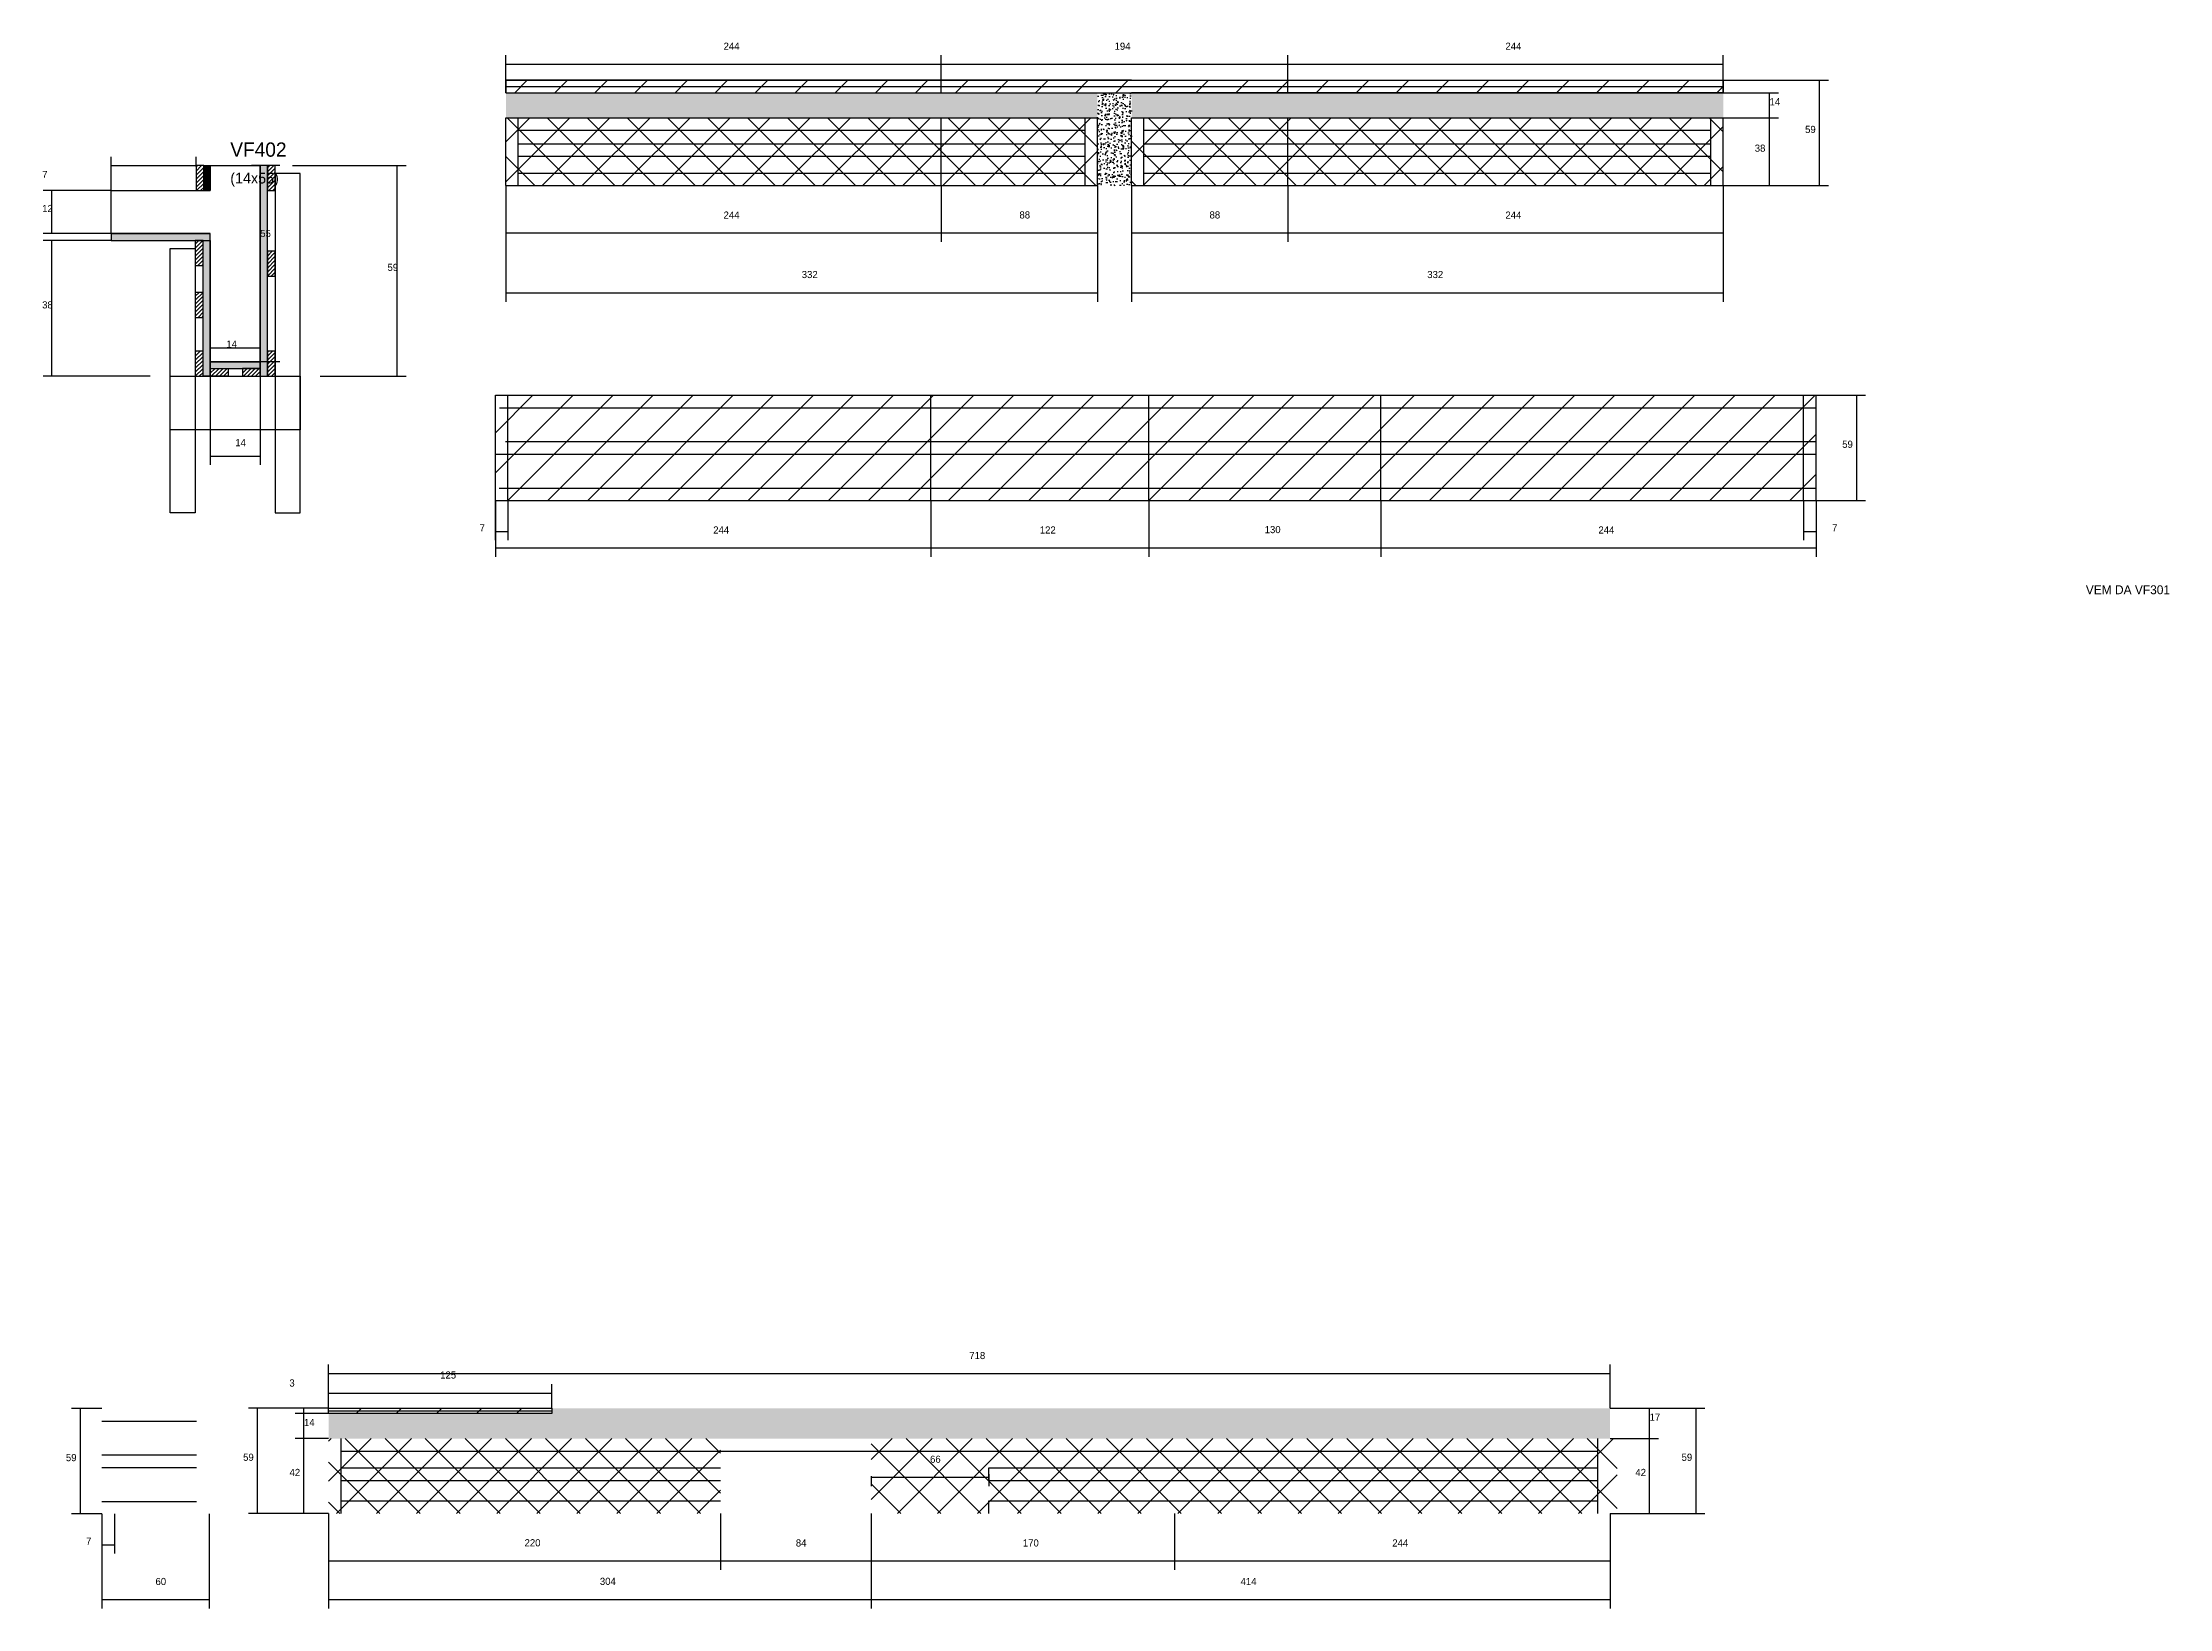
# Model space of a CAD drawing. Header units: metres. Extents: x 3435 to 9218, y 5617 to 6651.
# Drawn here: x 4818 to 6010, y 5693 to 6570 of the extents above; entities that cross this region are included whole.
import ezdxf

# ---------------------------------------------------------------- set-up
doc = ezdxf.new("R2010")
doc.units = ezdxf.units.M
for name, color, linetype in [('CONCRETO', 251, 'Continuous'), ('COTA', 241, 'Continuous'), ('Cota Seção (2x)', 4, 'Continuous'), ('Hachura', 253, 'Continuous'), ('Madeira', 126, 'Continuous'), ('Painéis', 200, 'Continuous'), ('REAPROVEITAMENTO', 251, 'Continuous'), ('SARR_2.2x7', 40, 'Continuous'), ('SARR_3.5x7', 81, 'Continuous'), ('SARR_EDITAR', 141, 'Continuous'), ('Texto Seção', 7, 'Continuous')]:
    doc.layers.add(name, color=color, linetype=linetype)

msp = doc.modelspace()

# ---------------------------------------------------------------- hatches: boundary and pattern name
at = {"layer": 'COTA'}
h = msp.add_hatch(dxfattribs=at)
h.set_pattern_fill('AR-CONC', scale=0.03)
h.paths.add_polyline_path([(5409.5, 6528.3), (5409.5, 6542.3), (5409.5, 6542.3), (5078, 6542.3), (5078, 6542.3), (5078, 6528.3), (5078, 6528.3), (5409.5, 6528.3)])
h = msp.add_hatch(dxfattribs=at)
h.set_pattern_fill('AR-CONC', scale=0.03)
h.paths.add_polyline_path([(5428.6, 6528.3), (5428.6, 6542.3), (5409.5, 6542.3), (5409.5, 6528.3), (5409.5, 6490.3), (5428.6, 6490.3)])
h = msp.add_hatch(dxfattribs=at)
h.set_pattern_fill('AR-CONC', scale=0.03)
h.paths.add_polyline_path([(5428.6, 6528.3), (5428.6, 6542.3), (5428.6, 6542.3), (5760.1, 6542.3), (5760.1, 6542.3), (5760.1, 6528.3), (5760.1, 6528.3), (5428.6, 6528.3)])
h = msp.add_hatch(dxfattribs=at)
h.set_pattern_fill('AR-CONC', scale=0.03)
h.paths.add_polyline_path([(5282.7, 5788.4), (5282.7, 5805.4), (5282.7, 5805.4), (5103.7, 5805.4), (5103.7, 5805.4), (5103.7, 5802.4), (5103.7, 5802.4), (4978.7, 5802.4), (4978.7, 5802.4), (4978.7, 5788.4), (4978.7, 5788.4), (5282.7, 5788.4)])
h = msp.add_hatch(dxfattribs=at)
h.set_pattern_fill('AR-CONC', scale=0.03)
h.paths.add_polyline_path([(5282.7, 5805.4), (5282.7, 5788.4), (5282.7, 5788.4), (5696.7, 5788.4), (5696.7, 5788.4), (5696.7, 5805.4), (5696.7, 5805.4), (5282.7, 5805.4)])
at = {"layer": 'Hachura'}
h = msp.add_hatch(dxfattribs=at)
h.set_pattern_fill('ANSI31', scale=0.5)
h.paths.add_polyline_path([(4904.4, 6487.5), (4908.8, 6487.5), (4908.8, 6487.5), (4908.8, 6501.5), (4908.8, 6501.5), (4904.4, 6501.5), (4904.4, 6501.5), (4904.4, 6487.5)])
h = msp.add_hatch(color=8, dxfattribs=at)
h.dxf.hatch_style = 1
h.paths.add_polyline_path([(4908.8, 6501.5), (4912.4, 6501.5), (4912.4, 6501.5), (4912.4, 6487.5), (4912.4, 6487.5), (4908.8, 6487.5), (4908.8, 6487.5), (4908.8, 6501.5)])
h = msp.add_hatch(color=8, dxfattribs=at)
h.dxf.hatch_style = 1
h.paths.add_polyline_path([(4944.4, 6501.5), (4940.4, 6501.5), (4940.4, 6501.5), (4940.4, 6383.5), (4940.4, 6383.5), (4944.4, 6383.5), (4944.4, 6383.5), (4944.4, 6501.5)])
h = msp.add_hatch(dxfattribs=at)
h.set_pattern_fill('ANSI31', scale=0.5)
h.paths.add_polyline_path([(4944.4, 6487.5), (4948.8, 6487.5), (4948.8, 6487.5), (4948.8, 6501.5), (4948.8, 6501.5), (4944.4, 6501.5), (4944.4, 6501.5), (4944.4, 6487.5)])
h = msp.add_hatch(color=8, dxfattribs=at)
h.dxf.hatch_style = 1
h.paths.add_polyline_path([(4912.4, 6459.5), (4912.4, 6463.5), (4912.4, 6463.5), (4856.8, 6463.5), (4856.8, 6463.5), (4856.8, 6459.5), (4856.8, 6459.5), (4912.4, 6459.5)])
h = msp.add_hatch(dxfattribs=at)
h.set_pattern_fill('ANSI31', scale=0.5)
h.paths.add_polyline_path([(4904, 6445.5), (4908.4, 6445.5), (4908.4, 6445.5), (4908.4, 6459.5), (4908.4, 6459.5), (4904, 6459.5), (4904, 6459.5), (4904, 6445.5)])
h = msp.add_hatch(color=8, dxfattribs=at)
h.dxf.hatch_style = 1
h.paths.add_polyline_path([(4912.4, 6463.5), (4908.4, 6463.5), (4908.4, 6463.5), (4908.4, 6383.5), (4908.4, 6383.5), (4912.4, 6383.5), (4912.4, 6383.5), (4912.4, 6463.5)])
h = msp.add_hatch(dxfattribs=at)
h.set_pattern_fill('ANSI31', scale=0.5)
h.paths.add_polyline_path([(4944.4, 6439.5), (4948.8, 6439.5), (4948.8, 6439.5), (4948.8, 6453.5), (4948.8, 6453.5), (4944.4, 6453.5), (4944.4, 6453.5), (4944.4, 6439.5)])
h = msp.add_hatch(dxfattribs=at)
h.set_pattern_fill('ANSI31', scale=0.5)
h.paths.add_polyline_path([(4904, 6416.5), (4908.4, 6416.5), (4908.4, 6416.5), (4908.4, 6430.5), (4908.4, 6430.5), (4904, 6430.5), (4904, 6430.5), (4904, 6416.5)])
h = msp.add_hatch(dxfattribs=at)
h.set_pattern_fill('ANSI31', scale=0.5)
h.paths.add_polyline_path([(4904, 6383.5), (4908.4, 6383.5), (4908.4, 6383.5), (4908.4, 6397.5), (4908.4, 6397.5), (4904, 6397.5), (4904, 6397.5), (4904, 6383.5)])
h = msp.add_hatch(color=8, dxfattribs=at)
h.dxf.hatch_style = 1
h.paths.add_polyline_path([(4940.4, 6387.9), (4940.4, 6391.5), (4940.4, 6391.5), (4912.4, 6391.5), (4912.4, 6391.5), (4912.4, 6387.9), (4912.4, 6387.9), (4940.4, 6387.9)])
h = msp.add_hatch(dxfattribs=at)
h.set_pattern_fill('ANSI31', scale=0.5)
h.paths.add_polyline_path([(4912.4, 6383.5), (4912.4, 6387.9), (4912.4, 6387.9), (4922.4, 6387.9), (4922.4, 6387.9), (4922.4, 6383.5), (4922.4, 6383.5), (4912.4, 6383.5)])
h = msp.add_hatch(dxfattribs=at)
h.set_pattern_fill('ANSI31', scale=0.5)
h.paths.add_polyline_path([(4940.4, 6383.5), (4940.4, 6387.9), (4940.4, 6387.9), (4930.4, 6387.9), (4930.4, 6387.9), (4930.4, 6383.5), (4930.4, 6383.5), (4940.4, 6383.5)])
h = msp.add_hatch(dxfattribs=at)
h.set_pattern_fill('ANSI31', scale=0.5)
h.paths.add_polyline_path([(4944.4, 6383.5), (4948.8, 6383.5), (4948.8, 6383.5), (4948.8, 6397.5), (4948.8, 6397.5), (4944.4, 6397.5), (4944.4, 6397.5), (4944.4, 6383.5)])
at = {"layer": 'REAPROVEITAMENTO'}
h = msp.add_hatch(dxfattribs=at)
h.set_pattern_fill('ANSI31', scale=5)
h.paths.add_polyline_path([(5078, 6549.3), (5078, 6542.3), (5078, 6542.3), (5516.1, 6542.3), (5516.1, 6542.3), (5516.1, 6549.3), (5516.1, 6549.3), (5078, 6549.3)])
h = msp.add_hatch(dxfattribs=at)
h.set_pattern_fill('ANSI31', scale=5)
h.paths.add_polyline_path([(5760.1, 6549.3), (5760.1, 6542.3), (5760.1, 6542.3), (5516.1, 6542.3), (5516.1, 6542.3), (5516.1, 6549.3), (5516.1, 6549.3), (5760.1, 6549.3)])
h = msp.add_hatch(dxfattribs=at)
h.set_pattern_fill('ANSI37', scale=5)
h.paths.add_polyline_path([(5409.5, 6490.3), (5409.5, 6528.3), (5409.5, 6528.3), (5078, 6528.3), (5078, 6528.3), (5078, 6490.3), (5078, 6490.3), (5409.5, 6490.3)])
h = msp.add_hatch(dxfattribs=at)
h.set_pattern_fill('ANSI37', scale=5)
h.paths.add_polyline_path([(5428.6, 6490.3), (5428.6, 6528.3), (5428.6, 6528.3), (5760.1, 6528.3), (5760.1, 6528.3), (5760.1, 6490.3), (5760.1, 6490.3), (5428.6, 6490.3)])
h = msp.add_hatch(dxfattribs=at)
h.set_pattern_fill('ANSI31', scale=5)
h.paths.add_polyline_path([(5812.2, 6313.9), (5812.2, 6372.9), (5812.2, 6372.9), (5072.2, 6372.9), (5072.2, 6372.9), (5072.2, 6313.9), (5072.2, 6313.9), (5812.2, 6313.9)])
h = msp.add_hatch(dxfattribs=at)
h.set_pattern_fill('ANSI31', scale=5)
h.paths.add_polyline_path([(5103.7, 5802.4), (5103.7, 5805.4), (5103.7, 5805.4), (4978.7, 5805.4), (4978.7, 5805.4), (4978.7, 5802.4), (4978.7, 5802.4), (5103.7, 5802.4)])
h = msp.add_hatch(dxfattribs=at)
h.set_pattern_fill('ANSI37', scale=5)
h.paths.add_polyline_path([(4978.7, 5788.4), (4978.7, 5746.4), (4978.7, 5746.4), (5198.2, 5746.4), (5198.2, 5746.4), (5198.2, 5788.4), (5198.2, 5788.4), (4978.7, 5788.4)])
h = msp.add_hatch(dxfattribs=at)
h.set_pattern_fill('ANSI37', scale=5)
h.paths.add_polyline_path([(5282.7, 5788.4), (5282.7, 5746.4), (5282.7, 5746.4), (5700.7, 5746.4), (5700.7, 5746.4), (5700.7, 5788.4), (5700.7, 5788.4), (5282.7, 5788.4)])

# ---------------------------------------------------------------- linework, layer by layer
at = {"layer": 'CONCRETO'}
msp.add_lwpolyline([(4856.8, 6463.5), (4856.8, 6487.5), (4912.4, 6487.5), (4912.4, 6501.5), (4940.4, 6501.5), (4940.4, 6391.5), (4912.4, 6391.5), (4912.4, 6463.5)], close=True, dxfattribs=at)
at = {"layer": 'COTA'}
for p, q in [((5078, 6549.3), (5078, 6563.3)), ((5078, 6558.3), (5322, 6558.3)), ((5322, 6549.3), (5322, 6563.3)), ((5322, 6549.3), (5322, 6563.3)), ((5322, 6558.3), (5516.1, 6558.3)), ((5516.1, 6549.3), (5516.1, 6563.3)), ((5516.1, 6549.3), (5516.1, 6563.3)), ((5516.1, 6558.3), (5760.1, 6558.3)), ((5760.1, 6549.3), (5760.1, 6563.3)), ((5760.1, 6549.3), (5819.1, 6549.3)), ((5814.1, 6490.3), (5814.1, 6549.3)), ((5760.1, 6542.3), (5791.1, 6542.3)), ((5786.1, 6528.3), (5786.1, 6542.3)), ((5760.1, 6528.3), (5791.1, 6528.3)), ((5760.1, 6528.3), (5791.1, 6528.3)), ((5786.1, 6490.3), (5786.1, 6528.3)), ((4856.8, 6487.5), (4856.8, 6506.5)), ((4856.8, 6501.5), (4904.4, 6501.5)), ((4904.4, 6501.5), (4904.4, 6506.5)), ((4958.4, 6501.5), (5022.2, 6501.5)), ((5017.2, 6383.5), (5017.2, 6501.5)), ((4856.8, 6487.5), (4818.7, 6487.5)), ((4823.7, 6463.5), (4823.7, 6487.5)), ((5078, 6490.3), (5078, 6458.8)), ((5078, 6490.3), (5078, 6425.2)), ((5322, 6490.3), (5322, 6458.8)), ((5322, 6490.3), (5322, 6458.8)), ((5409.5, 6490.3), (5409.5, 6458.8)), ((5409.5, 6490.3), (5409.5, 6425.2)), ((5428.6, 6490.3), (5428.6, 6458.8)), ((5428.6, 6490.3), (5428.6, 6425.2)), ((5516.1, 6490.3), (5516.1, 6458.8)), ((5516.1, 6490.3), (5516.1, 6458.8)), ((5760.1, 6490.3), (5760.1, 6458.8)), ((5760.1, 6490.3), (5760.1, 6425.2)), ((5760.1, 6490.3), (5791.1, 6490.3)), ((5760.1, 6490.3), (5819.1, 6490.3)), ((4856.8, 6463.5), (4818.7, 6463.5)), ((4856.8, 6459.5), (4818.7, 6459.5)), ((4823.7, 6383.5), (4823.7, 6459.5)), ((5078, 6463.8), (5322, 6463.8)), ((5322, 6463.8), (5409.5, 6463.8)), ((5428.6, 6463.8), (5516.1, 6463.8)), ((5516.1, 6463.8), (5760.1, 6463.8)), ((5078, 6430.2), (5409.5, 6430.2)), ((5428.6, 6430.2), (5760.1, 6430.2)), ((4878.8, 6383.5), (4818.7, 6383.5)), ((4912.4, 6383.5), (4912.4, 6333.8)), ((4940.4, 6383.5), (4940.4, 6333.8)), ((4974, 6383.5), (5022.2, 6383.5)), ((5812.2, 6372.9), (5839.9, 6372.9)), ((5834.9, 6313.9), (5834.9, 6372.9)), ((4912.4, 6338.8), (4940.4, 6338.8)), ((5072.1, 6313.9), (5072.1, 6291.6)), ((5072.2, 6313.9), (5072.2, 6282.3)), ((5079.1, 6313.9), (5079.1, 6291.6)), ((5316.2, 6313.9), (5316.2, 6282.3)), ((5316.2, 6313.9), (5316.2, 6282.3)), ((5438.2, 6313.9), (5438.2, 6282.3)), ((5438.2, 6313.9), (5438.2, 6282.3)), ((5568.2, 6313.9), (5568.2, 6282.3)), ((5568.2, 6313.9), (5568.2, 6282.3)), ((5805.2, 6313.9), (5805.2, 6291.6)), ((5812.2, 6313.9), (5839.9, 6313.9)), ((5812.2, 6313.9), (5812.2, 6282.3)), ((5812.2, 6313.9), (5812.2, 6291.6)), ((5072.1, 6296.6), (5079.1, 6296.6)), ((5805.2, 6296.6), (5812.2, 6296.6)), ((5072.2, 6287.3), (5316.2, 6287.3)), ((5316.2, 6287.3), (5438.2, 6287.3)), ((5438.2, 6287.3), (5568.2, 6287.3)), ((5568.2, 6287.3), (5812.2, 6287.3)), ((4978.7, 5805.4), (4978.7, 5829.8)), ((5696.7, 5805.4), (5696.7, 5829.8)), ((4978.7, 5824.8), (5696.7, 5824.8)), ((4978.7, 5805.4), (4978.7, 5818.9)), ((5103.7, 5805.4), (5103.7, 5818.9)), ((4851.7, 5805.2), (4834.7, 5805.2)), ((4839.7, 5746.2), (4839.7, 5805.2)), ((4978.7, 5805.4), (4933.9, 5805.4)), ((4938.9, 5746.4), (4938.9, 5805.4)), ((4978.7, 5805.4), (4959.9, 5805.4)), ((4964.9, 5802.4), (4964.9, 5805.4)), ((4978.7, 5813.9), (5103.7, 5813.9)), ((5696.7, 5805.4), (5723.9, 5805.4)), ((5696.7, 5805.4), (5749.9, 5805.4)), ((5718.9, 5788.4), (5718.9, 5805.4)), ((5744.9, 5746.4), (5744.9, 5805.4)), ((4978.7, 5802.4), (4959.9, 5802.4)), ((4978.7, 5802.4), (4959.9, 5802.4)), ((4964.9, 5788.4), (4964.9, 5802.4)), ((4978.7, 5788.4), (4959.9, 5788.4)), ((4978.7, 5788.4), (4959.9, 5788.4)), ((4964.9, 5746.4), (4964.9, 5788.4)), ((5696.7, 5788.4), (5723.9, 5788.4)), ((5696.7, 5788.4), (5723.9, 5788.4)), ((5718.9, 5746.4), (5718.9, 5788.4)), ((5348.7, 5768.4), (5348.7, 5761.7)), ((5282.7, 5767.4), (5282.7, 5761.7)), ((5282.7, 5766.7), (5348.7, 5766.7)), ((4851.7, 5746.2), (4834.7, 5746.2)), ((4851.7, 5746.2), (4851.7, 5693.2)), ((4851.7, 5746.2), (4851.7, 5723.9)), ((4858.7, 5746.2), (4858.7, 5723.9)), ((4911.7, 5746.2), (4911.7, 5693.2)), ((4978.7, 5746.4), (4933.9, 5746.4)), ((4978.7, 5746.4), (4959.9, 5746.4)), ((4978.7, 5746.4), (4978.7, 5714.8)), ((4978.7, 5746.4), (4978.7, 5693.2)), ((5198.2, 5746.4), (5198.2, 5714.8)), ((5198.2, 5746.4), (5198.2, 5714.8)), ((5282.7, 5746.4), (5282.7, 5714.8)), ((5282.7, 5746.4), (5282.7, 5693.2)), ((5282.7, 5746.4), (5282.7, 5714.8)), ((5282.7, 5746.4), (5282.7, 5693.2)), ((5452.7, 5746.4), (5452.7, 5714.8)), ((5452.7, 5746.4), (5452.7, 5714.8)), ((5696.7, 5746.4), (5696.7, 5714.8)), ((5696.7, 5746.4), (5696.7, 5693.2)), ((5696.7, 5746.4), (5723.9, 5746.4)), ((5696.7, 5746.4), (5749.9, 5746.4)), ((4851.7, 5728.9), (4858.7, 5728.9)), ((4978.7, 5719.8), (5198.2, 5719.8)), ((5198.2, 5719.8), (5282.7, 5719.8)), ((5282.7, 5719.8), (5452.7, 5719.8)), ((5452.7, 5719.8), (5696.7, 5719.8)), ((4851.7, 5698.2), (4911.7, 5698.2)), ((4978.7, 5698.2), (5282.7, 5698.2)), ((5282.7, 5698.2), (5696.7, 5698.2))]:
    msp.add_line(p, q, dxfattribs=at)
at = {"layer": 'Cota Seção (2x)'}
for p, q in [((4951.4, 6501.5), (4935.4, 6501.5)), ((4940.4, 6391.5), (4940.4, 6501.5)), ((4912.4, 6383.5), (4912.4, 6404.5)), ((4940.4, 6383.5), (4940.4, 6404.5)), ((4912.4, 6399.5), (4940.4, 6399.5)), ((4951.4, 6391.5), (4935.4, 6391.5))]:
    msp.add_line(p, q, dxfattribs=at)
at = {"layer": 'Madeira'}
for points in [[(4904.4, 6487.5), (4908.8, 6487.5), (4908.8, 6501.5), (4904.4, 6501.5)], [(4944.4, 6487.5), (4948.8, 6487.5), (4948.8, 6501.5), (4944.4, 6501.5)], [(4904, 6445.5), (4908.4, 6445.5), (4908.4, 6459.5), (4904, 6459.5)], [(4944.4, 6439.5), (4948.8, 6439.5), (4948.8, 6453.5), (4944.4, 6453.5)], [(4904, 6416.5), (4908.4, 6416.5), (4908.4, 6430.5), (4904, 6430.5)], [(4904, 6383.5), (4908.4, 6383.5), (4908.4, 6397.5), (4904, 6397.5)], [(4912.4, 6383.5), (4912.4, 6387.9), (4922.4, 6387.9), (4922.4, 6383.5)], [(4940.4, 6383.5), (4940.4, 6387.9), (4930.4, 6387.9), (4930.4, 6383.5)], [(4944.4, 6383.5), (4948.8, 6383.5), (4948.8, 6397.5), (4944.4, 6397.5)]]:
    msp.add_lwpolyline(points, close=True, dxfattribs=at)
at = {"layer": 'Painéis'}
for p, q in [((5078, 6549.3), (5428.6, 6549.3)), ((5078, 6542.3), (5078, 6549.3)), ((5322, 6542.3), (5322, 6549.3)), ((5428.6, 6549.3), (5760.1, 6549.3)), ((5516.1, 6542.3), (5516.1, 6549.3)), ((5760.1, 6542.3), (5760.1, 6549.3)), ((5078, 6542.3), (5428.6, 6542.3)), ((5428.6, 6542.3), (5760.1, 6542.3)), ((5078, 6528.3), (5409.5, 6528.3)), ((5078, 6490.3), (5078, 6528.3)), ((5322, 6490.3), (5322, 6528.3)), ((5409.5, 6490.3), (5409.5, 6528.3)), ((5428.6, 6528.3), (5760.1, 6528.3)), ((5428.6, 6490.3), (5428.6, 6528.3)), ((5516.1, 6490.3), (5516.1, 6528.3)), ((5760.1, 6490.3), (5760.1, 6528.3)), ((5078, 6490.3), (5409.5, 6490.3)), ((5428.6, 6490.3), (5760.1, 6490.3)), ((4856.8, 6463.5), (4912.4, 6463.5)), ((4912.4, 6391.5), (4940.4, 6391.5)), ((5072.2, 6372.9), (5812.2, 6372.9)), ((5072.2, 6313.9), (5072.2, 6372.9)), ((5316.2, 6313.9), (5316.2, 6372.9)), ((5438.2, 6313.9), (5438.2, 6372.9)), ((5568.2, 6313.9), (5568.2, 6372.9)), ((5812.2, 6313.9), (5812.2, 6372.9)), ((5072.2, 6313.9), (5812.2, 6313.9))]:
    msp.add_line(p, q, dxfattribs=at)
for points in [[(5428.6, 6549.3), (5078, 6549.3), (5078, 6542.3), (5428.6, 6542.3)], [(5428.6, 6549.3), (5760.1, 6549.3), (5760.1, 6542.3), (5428.6, 6542.3)]]:
    msp.add_lwpolyline(points, dxfattribs=at)
for points in [[(4908.8, 6501.5), (4912.4, 6501.5), (4912.4, 6487.5), (4908.8, 6487.5)], [(4944.4, 6501.5), (4940.4, 6501.5), (4940.4, 6383.5), (4944.4, 6383.5)], [(4912.4, 6459.5), (4912.4, 6463.5), (4856.8, 6463.5), (4856.8, 6459.5)], [(4908.4, 6459.5), (4912.4, 6459.5), (4912.4, 6383.5), (4908.4, 6383.5)], [(4940.4, 6387.9), (4940.4, 6391.5), (4912.4, 6391.5), (4912.4, 6387.9)], [(4978.7, 5805.4), (5103.7, 5805.4), (5103.7, 5802.4), (4978.7, 5802.4)]]:
    msp.add_lwpolyline(points, close=True, dxfattribs=at)
at = {"layer": 'SARR_2.2x7'}
for p, q in [((5078, 6545.8), (5322, 6545.8)), ((5322, 6545.8), (5516.1, 6545.8)), ((5516.1, 6545.8), (5760.1, 6545.8)), ((5085, 6490.3), (5085, 6528.3)), ((5085, 6521.3), (5322, 6521.3)), ((5322, 6521.3), (5402.6, 6521.3)), ((5402.6, 6490.3), (5402.6, 6528.3)), ((5435.5, 6490.3), (5435.5, 6528.3)), ((5435.5, 6521.3), (5516.1, 6521.3)), ((5516.1, 6521.3), (5753.1, 6521.3)), ((5753.1, 6490.3), (5753.1, 6528.3)), ((5085, 6513.8), (5322, 6513.8)), ((5322, 6513.8), (5402.6, 6513.8)), ((5435.5, 6513.8), (5516.1, 6513.8)), ((5516.1, 6513.8), (5753.1, 6513.8)), ((5085, 6506.8), (5322, 6506.8)), ((5085, 6497.3), (5322, 6497.3)), ((5322, 6506.8), (5402.6, 6506.8)), ((5322, 6497.3), (5402.6, 6497.3)), ((5435.5, 6506.8), (5516.1, 6506.8)), ((5435.5, 6497.3), (5516.1, 6497.3)), ((5516.1, 6506.8), (5753.1, 6506.8)), ((5516.1, 6497.3), (5753.1, 6497.3)), ((5074.4, 6365.9), (5316.2, 6365.9)), ((5079.1, 6313.9), (5079.1, 6372.9)), ((5316.2, 6365.9), (5438.2, 6365.9)), ((5438.2, 6365.9), (5568.2, 6365.9)), ((5568.2, 6365.9), (5812.2, 6365.9)), ((5805.2, 6313.9), (5805.2, 6372.9)), ((5077.9, 6346.9), (5316.2, 6346.9)), ((5316.2, 6346.9), (5438.2, 6346.9)), ((5438.2, 6346.9), (5568.2, 6346.9)), ((5568.2, 6346.9), (5812.2, 6346.9)), ((5072.2, 6339.9), (5316.2, 6339.9)), ((5316.2, 6339.9), (5438.2, 6339.9)), ((5438.2, 6339.9), (5568.2, 6339.9)), ((5568.2, 6339.9), (5811.7, 6339.9)), ((5074.3, 6320.9), (5316.2, 6320.9)), ((5316.2, 6320.9), (5438.2, 6320.9)), ((5438.2, 6320.9), (5568.2, 6320.9)), ((5568.2, 6320.9), (5812.2, 6320.9)), ((4851.7, 5798.2), (4904.7, 5798.2)), ((4985.7, 5746.4), (4985.7, 5788.4)), ((4985.7, 5781.4), (5198.2, 5781.4)), ((5198.2, 5781.4), (5282.7, 5781.4)), ((5282.7, 5781.4), (5452.7, 5781.4)), ((5452.7, 5781.4), (5689.8, 5781.4)), ((5689.8, 5746.4), (5689.8, 5788.4)), ((4851.7, 5779.2), (4904.7, 5779.2)), ((4851.7, 5772.2), (4904.7, 5772.2)), ((4985.7, 5771.9), (5198.2, 5771.9)), ((5348.7, 5771.9), (5452.7, 5771.9)), ((5348.7, 5764.9), (5348.7, 5771.9)), ((5452.7, 5771.9), (5689.8, 5771.9)), ((4985.7, 5764.9), (5198.2, 5764.9)), ((5348.7, 5764.9), (5452.7, 5764.9)), ((5452.7, 5764.9), (5689.8, 5764.9)), ((4851.7, 5753.2), (4904.7, 5753.2)), ((4985.7, 5753.4), (5198.2, 5753.4)), ((5348.7, 5753.4), (5452.7, 5753.4)), ((5348.7, 5746.4), (5348.7, 5753.4)), ((5452.7, 5753.4), (5689.8, 5753.4))]:
    msp.add_line(p, q, dxfattribs=at)
at = {"layer": 'SARR_3.5x7'}
for points in [[(4962.8, 6497.1), (4948.8, 6497.1), (4948.8, 6307), (4962.8, 6307)], [(4890, 6455.1), (4904, 6455.1), (4904, 6307), (4890, 6307)], [(4890, 6383.5), (4962.8, 6383.5), (4962.8, 6353.5), (4890, 6353.5)]]:
    msp.add_lwpolyline(points, close=True, dxfattribs=at)
at = {"layer": 'SARR_EDITAR'}
msp.add_line((4978.7, 5803.9), (5103.7, 5803.9), dxfattribs=at)

# ---------------------------------------------------------------- texts
at = {"layer": 'COTA'}
for s, p in [('244', (5200, 6566.4)), ('194', (5419.1, 6566.4)), ('244', (5638.1, 6566.4)), ('14', (5786.1, 6535.3)), ('59', (5806, 6519.8)), ('38', (5777.8, 6509.3)), ('7', (4818.2, 6494.5)), ('12', (4818.2, 6475.5)), ('244', (5200, 6471.8)), ('88', (5365.8, 6471.9)), ('88', (5472.3, 6471.9)), ('244', (5638.1, 6471.8)), ('59', (5011.7, 6442.5)), ('332', (5243.8, 6438.5)), ('332', (5594.3, 6438.5)), ('38', (4818.2, 6421.5)), ('14', (4926.4, 6344.3)), ('59', (5826.8, 6343.4)), ('7', (5063.3, 6296.6)), ('244', (5194.2, 6295.4)), ('122', (5377.2, 6295.4)), ('130', (5503.2, 6295.6)), ('244', (5690.2, 6295.4)), ('7', (5821.1, 6296.6)), ('718', (5337.7, 5832.9)), ('3', (4956.7, 5817.5)), ('125', (5041.2, 5822)), ('14', (4964.9, 5795.4)), ('17', (5718.9, 5798.4)), ('59', (4831.5, 5775.7)), ('59', (4930.8, 5775.9)), ('42', (4956.8, 5767.4)), ('66', (5315.7, 5774.8)), ('42', (5710.9, 5767.4)), ('59', (5736.8, 5775.9)), ('7', (4842.8, 5728.9)), ('220', (5088.5, 5728)), ('84', (5240.5, 5727.9)), ('170', (5367.7, 5727.9)), ('244', (5574.7, 5727.9)), ('60', (4881.7, 5706.3)), ('304', (5130.7, 5706.4)), ('414', (5489.7, 5706.3))]:
    msp.add_text(s, height=4, dxfattribs=at).set_placement(p)
at = {"layer": 'Cota Seção (2x)'}
for s, p in [('55', (4940.4, 6461.5)), ('14', (4921.4, 6399.5))]:
    msp.add_text(s, height=4, dxfattribs=at).set_placement(p)
at = {"layer": 'Texto Seção'}
for s, height, p in [('VF402', 8, (4923.6, 6506.5)), ('(14x55)', 6, (4923.6, 6491.5)), ('VEM DA VF301', 5, (5963.3, 6261.4))]:
    msp.add_text(s, height=height, dxfattribs=at).set_placement(p)

doc.saveas('drawing.dxf')
